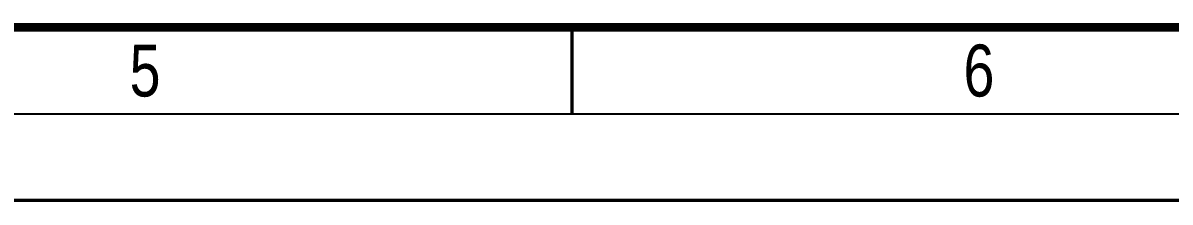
# Model space of a CAD drawing. Header units: millimetres. Extents: x 0 to 420, y 0 to 297.
# Drawn here: x 233.5 to 299.8, y -0.1 to 10.2 of the extents above; entities that cross this region are included whole.
import ezdxf

# ---------------------------------------------------------------- set-up
doc = ezdxf.new("R2010")
doc.units = ezdxf.units.MM
doc.header["$LTSCALE"] = 23.1
doc.layers.get('0').update_dxf_attribs({"linetype": 'CONTINUOUS'})
doc.styles.get("Standard").update_dxf_attribs({"font": 'txt', "width": 0.8})

msp = doc.modelspace()

# ---------------------------------------------------------------- linework, layer by layer
at = {"color": 7, "linetype": 'CONTINUOUS'}
msp.add_line((5, 5), (415, 5), dxfattribs=at)
for points, const_width in [([(24, 10), (410, 10)], 0.499), ([(265.25, 5), (265.25, 10)], 0.199), ([(0, 0), (420, 0)], 0.199)]:
    msp.add_lwpolyline(points, dxfattribs=dict(at, const_width=const_width))

# ---------------------------------------------------------------- texts
at = {"color": 7, "linetype": 'CONTINUOUS', "char_height": 3, "width": 2.4, "attachment_point": 1, "line_spacing_factor": 0.9}
for s, insert in [('5', (239.6964, 9)), ('6', (287.875, 9))]:
    msp.add_mtext(s, dxfattribs=dict(at, insert=insert))

doc.saveas('drawing.dxf')
